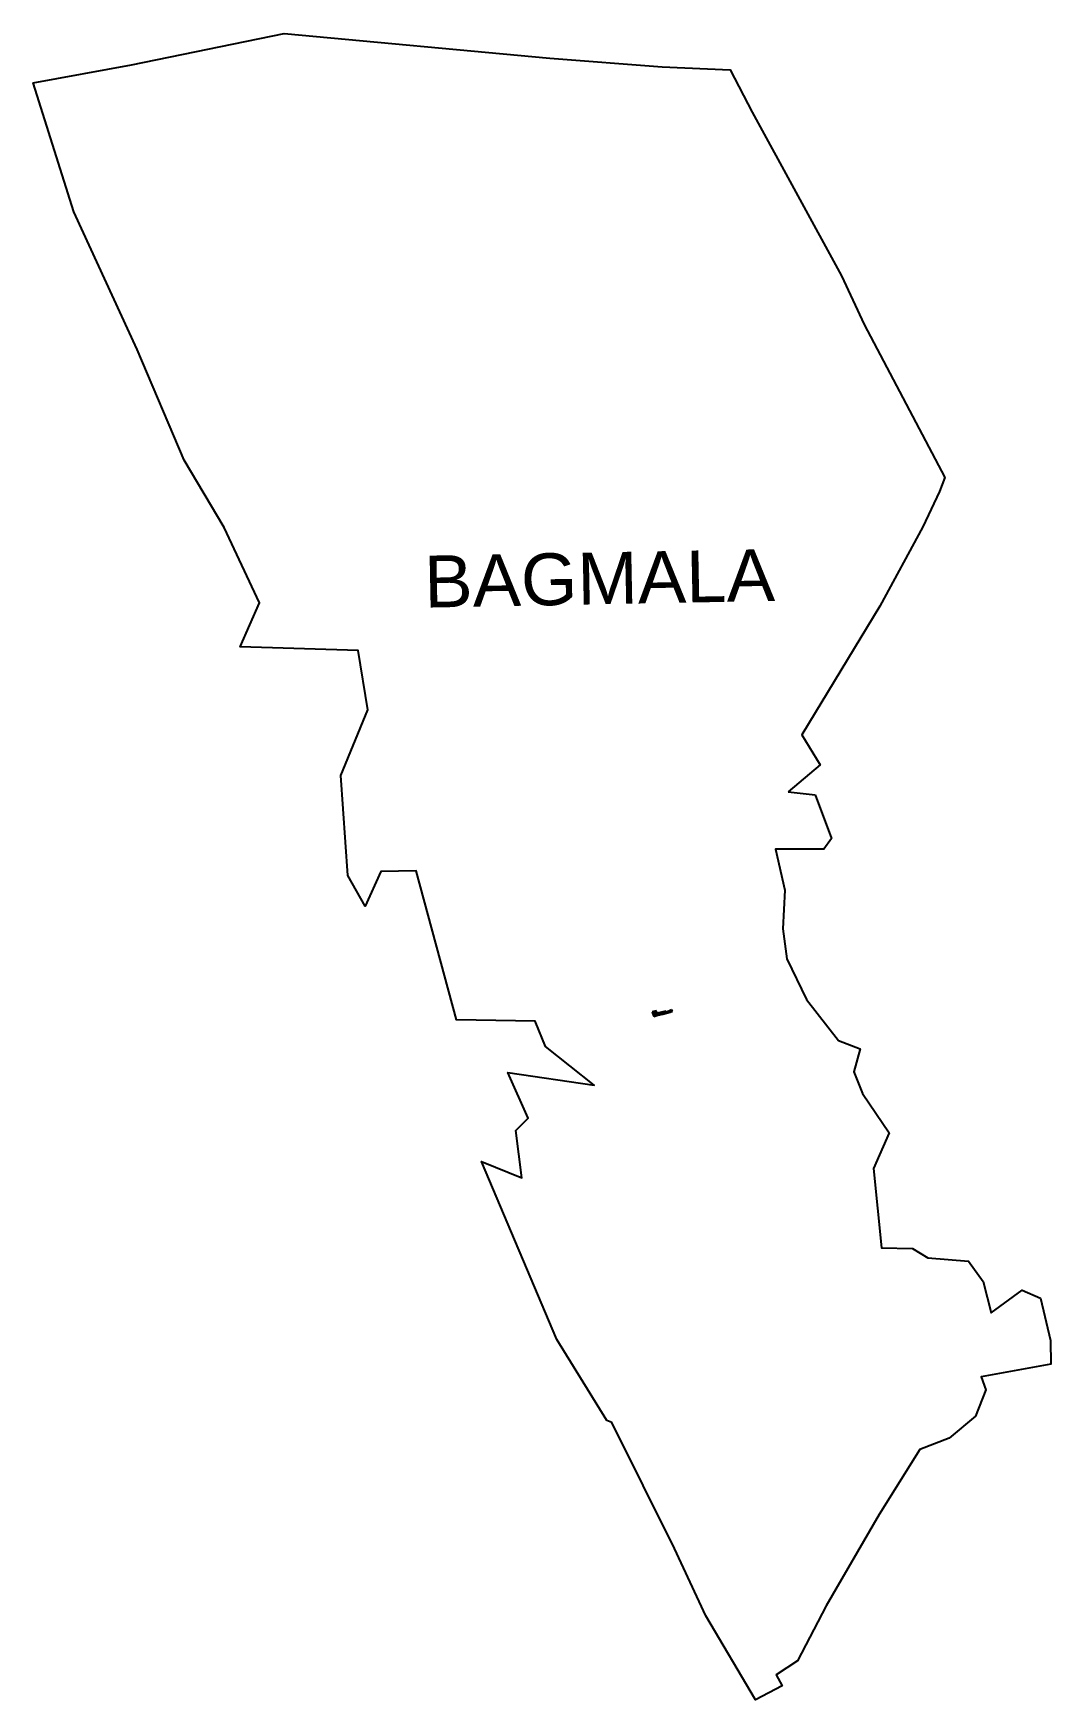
# Model space of a CAD drawing. Header units: metres. Extents: x 278692 to 280823, y 2053779 to 2057270.
import ezdxf

# ---------------------------------------------------------------- set-up
doc = ezdxf.new("R2010")
doc.units = ezdxf.units.M
for name, color, linetype in [('JETTY', 41, 'Continuous'), ('JETTY HATCH', 6, 'Continuous'), ('village', 3, 'Continuous'), ('VILLAGE NAME', 250, 'Continuous')]:
    doc.layers.add(name, color=color, linetype=linetype)
doc.styles.get("Standard").update_dxf_attribs({"font": 'simplex.shx'})

msp = doc.modelspace()

# ---------------------------------------------------------------- linework, layer by layer
at = {"layer": 'JETTY'}
for p, q in [((279996.1, 2055222.5), (279988.1, 2055219.9)), ((279988.1, 2055219.9), (279988.8, 2055217.4)), ((279988.8, 2055217.4), (279991.6, 2055210.1)), ((279998.1, 2055217.5), (279996.1, 2055222.5)), ((279997.5, 2055212.4), (280010.1, 2055215.2)), ((280016.7, 2055221.6), (279998.1, 2055217.5)), ((280010.1, 2055215.2), (280020.9, 2055217.7)), ((280017.3, 2055219.7), (280016.7, 2055221.6)), ((280024.4, 2055222), (280017.3, 2055219.7)), ((280020.9, 2055217.7), (280026, 2055219.3)), ((280028.7, 2055224.1), (280024.4, 2055222)), ((280026, 2055219.3), (280029.4, 2055221)), ((280030.4, 2055221.5), (280028.7, 2055224.1)), ((280029.4, 2055221), (280030.4, 2055221.5)), ((279991.6, 2055210.1), (279997.5, 2055212.4))]:
    msp.add_line(p, q, dxfattribs=at)
at = {"layer": 'JETTY HATCH', "color": 6, "linetype": 'Continuous'}
for p, q in [((279996, 2055211.8), (279988.2, 2055219.6)), ((279988.4, 2055218.9), (279990, 2055220.5)), ((279989.5, 2055215.5), (279996.2, 2055222.2)), ((279990.8, 2055212.3), (279997.5, 2055219)), ((279999.5, 2055212.9), (279991.4, 2055221)), ((279994.1, 2055211.1), (280001.2, 2055218.2)), ((279997.3, 2055219.5), (279994.7, 2055222.1)), ((280003.1, 2055213.7), (279999.1, 2055217.7)), ((280000.6, 2055213.1), (280006.9, 2055219.5)), ((280006.8, 2055214.5), (280002.8, 2055218.5)), ((280006.3, 2055214.4), (280012.7, 2055220.7)), ((280010.5, 2055215.3), (280006.4, 2055219.4)), ((280014.1, 2055216.1), (280010.1, 2055220.2)), ((280012.1, 2055215.7), (280017, 2055220.6)), ((280017.8, 2055217), (280013.8, 2055221)), ((280017.9, 2055217), (280022.3, 2055221.3)), ((280021.4, 2055217.8), (280019, 2055220.3)), ((280024.8, 2055219), (280022.4, 2055221.4)), ((280024.2, 2055218.7), (280029, 2055223.6)), ((280027.9, 2055220.3), (280025.6, 2055222.6)), ((280028.7, 2055224.1), (280028.6, 2055224.1)), ((279992.8, 2055210.6), (279990.6, 2055212.8))]:
    msp.add_line(p, q, dxfattribs=at)
at = {"layer": 'village', "color": 3, "true_color": 0x00ff00}
msp.add_lwpolyline([(280329.5, 2055675), (280363.8, 2055583), (280347.6, 2055561), (280246.1, 2055560.7), (280266.2, 2055474.8), (280261.6, 2055393.7), (280269.9, 2055330.9), (280311.2, 2055246.3), (280378, 2055159.9), (280423.5, 2055142.6), (280410.1, 2055094.3), (280428.7, 2055049.2), (280484.7, 2054966.9), (280451.3, 2054892), (280468.4, 2054725.9), (280533.1, 2054724.1), (280565.2, 2054704.9), (280650.6, 2054697.6), (280681.2, 2054655.5), (280698.2, 2054589.7), (280763.3, 2054637.3), (280801.4, 2054620.4), (280822.6, 2054531.4), (280822.7, 2054481.8), (280677.1, 2054455.5), (280687, 2054428), (280665.3, 2054373.5), (280609.9, 2054327), (280548.3, 2054303.3), (280463.7, 2054166.9), (280352.7, 2053976.2), (280292.6, 2053860.8), (280247.7, 2053831.6), (280260.6, 2053808.4), (280204.3, 2053779.3), (280100.4, 2053955.1), (280034.5, 2054095.7), (279903.3, 2054360.1), (279893.1, 2054364.2), (279788.5, 2054534), (279630.8, 2054906.4), (279715, 2054872.6), (279702.1, 2054971.9), (279728.4, 2054997.3), (279685.7, 2055093.3), (279866.4, 2055066.8), (279764.5, 2055147.4), (279742.9, 2055200.7), (279577.9, 2055203.2), (279493.5, 2055515.8), (279419.5, 2055513.9), (279387.1, 2055441.7), (279350.3, 2055505.9), (279335.6, 2055715.4), (279392.6, 2055852.5), (279372.3, 2055977), (279124.9, 2055984.5), (279165.3, 2056076.8), (279091.3, 2056234.8), (279007.6, 2056375.6), (278909.1, 2056607.7), (278776.3, 2056896.2), (278691.7, 2057166.4), (278897.2, 2057203.7), (279216.8, 2057269.8), (279773.7, 2057217.6), (280009.2, 2057199.9), (280151, 2057193.5), (280197.6, 2057105), (280384.7, 2056762.1), (280431.9, 2056660.2), (280600.7, 2056339.5), (280589.6, 2056310.3), (280555, 2056235.8), (280464.8, 2056069.8), (280301.6, 2055800.1), (280339.6, 2055737.7), (280272.5, 2055680.9)], dxfattribs=at)
at = {"layer": 'village', "flags": 128}
msp.add_lwpolyline([(280272.5, 2055680.9), (280329.5, 2055675)], dxfattribs=at)

# ---------------------------------------------------------------- texts
at = {"layer": 'VILLAGE NAME', "insert": (279509.4, 2056175.5), "char_height": 108.748, "attachment_point": 1, "rotation": 1.1028}
msp.add_mtext_dynamic_manual_height_columns('{\\fArial|b0|i0|c0|p34;BAGMALA}', width=726.929, gutter_width=543.7, heights=[0], dxfattribs=at)

doc.saveas('drawing.dxf')
